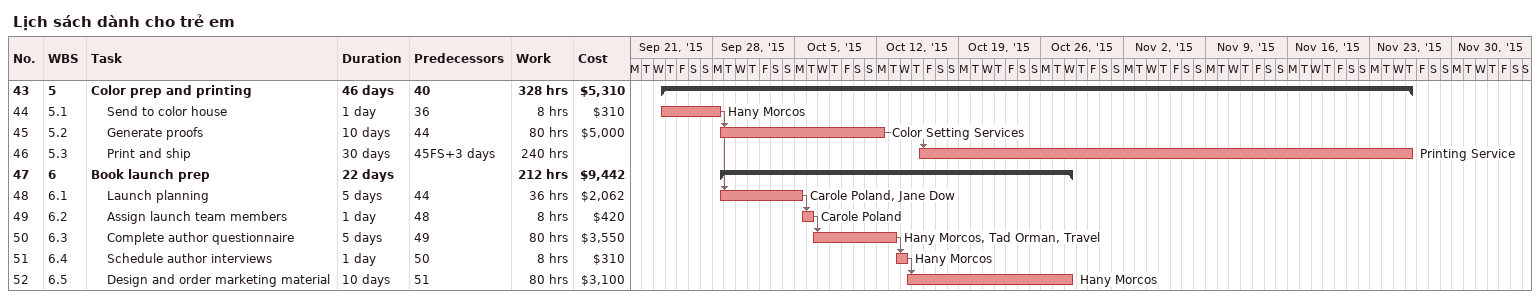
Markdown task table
Lịch sách dành cho trẻ em

| ID | WBS | Task | Duration | Start | Finish | Predecessors | Resources | Work (h) | Cost ($) |
|---|---|---|---|---|---|---|---|---|---|
| 43 | 5 | **Color prep and printing** | 46d | 2015-09-23 | 2015-11-26 | 40 |  | 328 | 5310 |
| 44 | 5.1 | Send to color house | 1d | 2015-09-23 | 2015-09-28 | 36 | Hany Morcos | 8 | 310 |
| 45 | 5.2 | Generate proofs | 10d | 2015-09-28 | 2015-10-12 | 44 | Color Setting Services | 80 | 5000 |
| 46 | 5.3 | Print and ship | 30d | 2015-10-15 | 2015-11-26 | 45FS+3d | Printing Service | 240 |  |
| 47 | 6 | **Book launch prep** | 22d | 2015-09-28 | 2015-10-28 |  |  | 212 | 9442 |
| 48 | 6.1 | Launch planning | 5d | 2015-09-28 | 2015-10-05 | 44 | Carole Poland, Jane Dow | 36 | 2062 |
| 49 | 6.2 | Assign launch team members | 1d | 2015-10-05 | 2015-10-06 | 48 | Carole Poland | 8 | 420 |
| 50 | 6.3 | Complete author questionnaire | 5d | 2015-10-06 | 2015-10-13 | 49 | Hany Morcos, Tad Orman, Travel | 80 | 3550 |
| 51 | 6.4 | Schedule author interviews | 1d | 2015-10-13 | 2015-10-14 | 50 | Hany Morcos | 8 | 310 |
| 52 | 6.5 | Design and order marketing material | 10d | 2015-10-14 | 2015-10-28 | 51 | Hany Morcos | 80 | 3100 |
